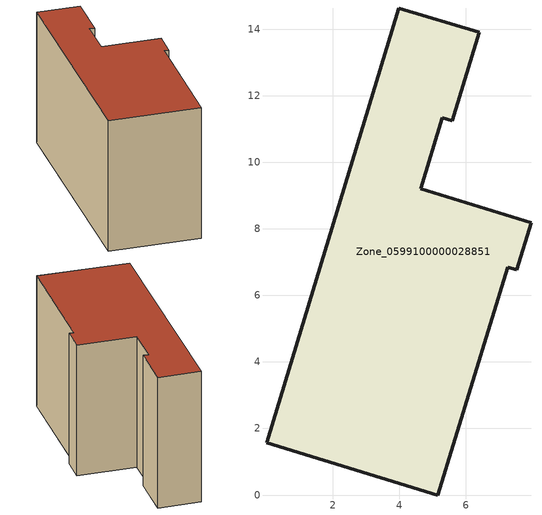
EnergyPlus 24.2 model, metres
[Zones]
Zone_0599100000028851
 floor ground (C_G): 5.16,0 0.01,1.58 3.98,14.64 6.4,13.91 5.59,11.25 5.29,11.34 4.64,9.21 7.97,8.19 7.53,6.77 7.26,6.85 z0
 wall outside (C_F): 6.4,13.91 3.98,14.64 0.01,1.58 5.16,0 7.26,6.85 7.53,6.77 7.97,8.19 4.64,9.21 5.29,11.34 5.59,11.25 6.4,13.91 z0:8.12
 roof outside (C_R): 0.01,1.58 5.16,0 7.26,6.85 7.53,6.77 7.97,8.19 4.64,9.21 5.29,11.34 5.59,11.25 6.4,13.91 3.98,14.64 z8.12
[BUILDING]
Pand.0599100000028851: North Axis=0; Terrain=City; Loads Convergence Tolerance Value=0.04; Temperature Convergence Tolerance Value=0.4; Solar Distribution=FullExterior; Maximum Number of Warmup Days=25; Minimum Number of Warmup Days=1
[Site:Location]
Rotterdam.The.Hague.AP_ZH_NLD Design_Conditions: Latitude=51.96; Longitude=4.45; Time Zone=1; Elevation=-4.5
[SITE:GROUNDTEMPERATURE:BUILDINGSURFACE]
18, 18, 18, 18, 18, 18, 18, 18, 18, 18, 18, 18
[MATERIAL] Thermal Absorptance=0.9; Solar Absorptance=0.7; Visible Absorptance=0.7
Name | Roughness | Thickness | Conductivity | Density | Specific Heat
G.TI.1975-1991 | MediumSmooth | 0.15 | 0.288461 | 540 | 1210
F.TI.1975-1991 | Rough | 0.3 | 0.230769 | 1920 | 840
R.TI.1975-1991 | MediumRough | 0.2 | 0.153846 | 1500 | 1000
[CONSTRUCTION]
C_G: G.TI.1975-1991
C_F: F.TI.1975-1991
C_R: R.TI.1975-1991
[ZONE]
Zone_0599100000028851: Type=1; Multiplier=1; Ceiling Height=Autocalculate; Volume=Autocalculate; Floor Area=autocalculate; Part of Total Floor Area=Yes
[ZONEINFILTRATION:DESIGNFLOWRATE]
Infil_Zone_0599100000028851: Zone or ZoneList or Space or SpaceList=Zone_0599100000028851; Schedule=AlwaysOn; Design Flow Rate Calculation Method=Flow/Area; Flow Rate per Floor Area=0.003; Constant Term Coefficient=1; Temperature Term Coefficient=0; Velocity Term Coefficient=0; Velocity Squared Term Coefficient=0
[HVACTEMPLATE:ZONE:IDEALLOADSAIRSYSTEM]
Zone_0599100000028851: Maximum Heating Supply Air Temperature=50; Minimum Cooling Supply Air Temperature=13; Maximum Heating Supply Air Humidity Ratio=0.0156; Minimum Cooling Supply Air Humidity Ratio=0.0077; Heating Limit=NoLimit; Cooling Limit=NoLimit; Dehumidification Control Type=ConstantSensibleHeatRatio; Cooling Sensible Heat Ratio=0.7; Dehumidification Setpoint=60; Humidification Control Type=None; Humidification Setpoint=30; Outdoor Air Method=None; Outdoor Air Flow Rate per Person=0.00944; Outdoor Air Flow Rate per Zone Floor Area=0; Outdoor Air Flow Rate per Zone=0; Demand Controlled Ventilation Type=None; Outdoor Air Economizer Type=NoEconomizer; Heat Recovery Type=None; Sensible Heat Recovery Effectiveness=0.7; Latent Heat Recovery Effectiveness=0.65
[ZONECONTROL:THERMOSTAT]
ThermostatControl_Zone_0599100000028851: Zone or ZoneList=Zone_0599100000028851; Control Type Schedule=DualSetpointControlType; Control 1=Thermostat_Zone_0599100000028851; Temperature Difference Between Cutout And Setpoint=0
[THERMOSTATSETPOINT:DUALSETPOINT]
Thermostat_Zone_0599100000028851: Heating Setpoint Temperature Schedule=HeatingSetpoint_Zone_0599100000028851; Cooling Setpoint Temperature Schedule=CoolingSetpoint_Zone_0599100000028851
[SCHEDULE:COMPACT]
HeatingSetpoint_Zone_0599100000028851: Through: 12/31, For: AllDays, Until: 24:00, 21
CoolingSetpoint_Zone_0599100000028851: Through: 12/31, For: AllDays, Until: 24:00, 24
DualSetpointControlType: Through: 12/31, For: AllDays, Until: 24:00, 4
AlwaysOn: Through: 12/31, For: AllDays, Until: 24:00, 1
